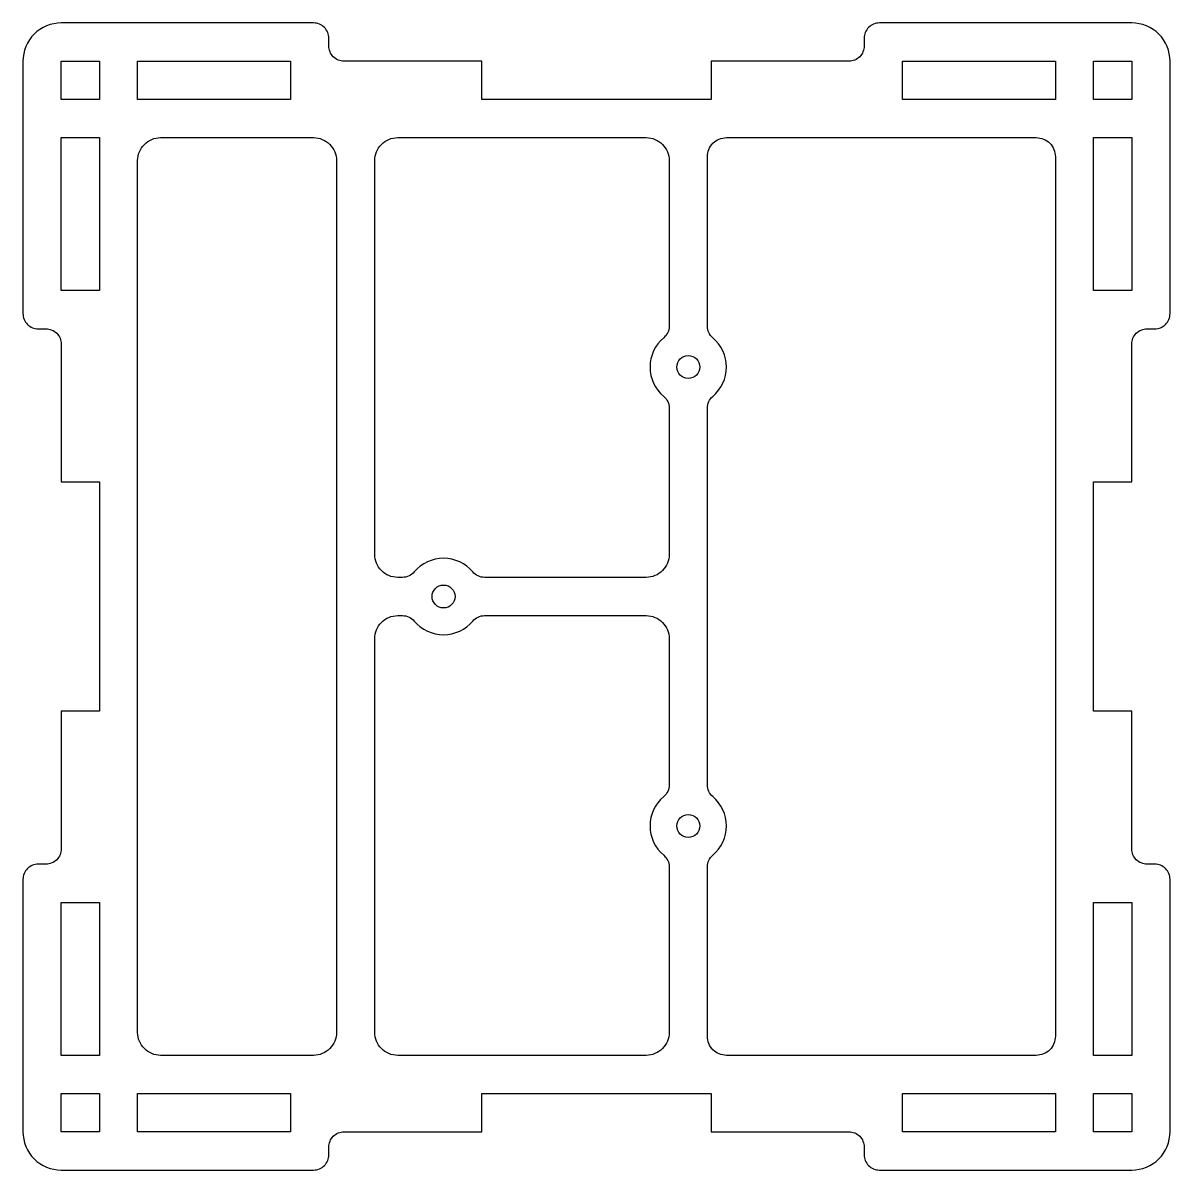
# Model space of a CAD drawing. Header units: millimetres. Extents: x -5 to 145, y 0 to 150.
import ezdxf

# ---------------------------------------------------------------- set-up
doc = ezdxf.new("R2010")
doc.units = ezdxf.units.MM

msp = doc.modelspace()

# ---------------------------------------------------------------- linework, layer by layer
for points in [[(5, 60), (0, 60), (0, 42, -0.414214), (-2, 40), (-3, 40, 0.414214), (-5, 38), (-5, 5, 0.414214), (0, 0), (33, 0, 0.414214), (35, 2), (35, 3, -0.414214), (37, 5), (55, 5), (55, 10), (85, 10), (85, 5), (103, 5, -0.414214), (105, 3), (105, 2, 0.414214), (107, 0), (140, 0, 0.414214), (145, 5), (145, 38, 0.414214), (143, 40), (142, 40, -0.414214), (140, 42), (140, 60), (135, 60), (135, 90), (140, 90), (140, 108, -0.414214), (142, 110), (143, 110, 0.414214), (145, 112), (145, 145, 0.414214), (140, 150), (107, 150, 0.414214), (105, 148), (105, 147, -0.414214), (103, 145), (85, 145), (85, 140), (55, 140), (55, 145), (37, 145, -0.414214), (35, 147), (35, 148, 0.414214), (33, 150), (0, 150, 0.414214), (-5, 145), (-5, 112, 0.414214), (-3, 110), (-2, 110, -0.414214), (0, 108), (0, 90), (5, 90)], [(13, 15, -0.414214), (10, 18), (10, 132, -0.414214), (13, 135), (33, 135, -0.414214), (36, 132), (36, 18, -0.414214), (33, 15)], [(79.5, 80.5, -0.414214), (76.5, 77.5), (55.36, 77.5, -0.221671), (53.83, 78.21, 0.466252), (46.17, 78.21, -0.221671), (44.64, 77.5), (44, 77.5, -0.414214), (41, 80.5), (41, 132, -0.414214), (44, 135), (76.5, 135, -0.414214), (79.5, 132), (79.5, 110.36, -0.221671), (78.79, 108.83, 0.466252), (78.79, 101.17, -0.221671), (79.5, 99.64)], [(84.5, 99.64, -0.221671), (85.21, 101.17, 0.466252), (85.21, 108.83, -0.221671), (84.5, 110.36), (84.5, 132.5, -0.414214), (87, 135), (127.5, 135, -0.414214), (130, 132.5), (130, 17.5, -0.414214), (127.5, 15), (87, 15, -0.414214), (84.5, 17.5), (84.5, 39.64, -0.221671), (85.21, 41.17, 0.466252), (85.21, 48.83, -0.221671), (84.5, 50.36)], [(79.5, 18, -0.414214), (76.5, 15), (44, 15, -0.414214), (41, 18), (41, 69.5, -0.414214), (44, 72.5), (44.64, 72.5, -0.221671), (46.17, 71.79, 0.466252), (53.83, 71.79, -0.221671), (55.36, 72.5), (76.5, 72.5, -0.414214), (79.5, 69.5), (79.5, 50.36, -0.221671), (78.79, 48.83, 0.466252), (78.79, 41.17, -0.221671), (79.5, 39.64)]]:
    msp.add_lwpolyline(points, format="xyb", close=True)
for points in [[(0, 140), (0, 145), (5, 145), (5, 140)], [(10, 145), (30, 145), (30, 140), (10, 140)], [(130, 140), (110, 140), (110, 145), (130, 145)], [(135, 145), (140, 145), (140, 140), (135, 140)], [(0, 115), (0, 135), (5, 135), (5, 115)], [(140, 115), (135, 115), (135, 135), (140, 135)], [(0, 35), (5, 35), (5, 15), (0, 15)], [(135, 15), (135, 35), (140, 35), (140, 15)], [(0, 5), (0, 10), (5, 10), (5, 5)], [(30, 5), (10, 5), (10, 10), (30, 10)], [(130, 5), (110, 5), (110, 10), (130, 10)], [(135, 10), (140, 10), (140, 5), (135, 5)]]:
    msp.add_lwpolyline(points, close=True)
for centre in [(82, 105), (50, 75), (82, 45)]:
    msp.add_circle(centre, 1.5)

doc.saveas('drawing.dxf')
